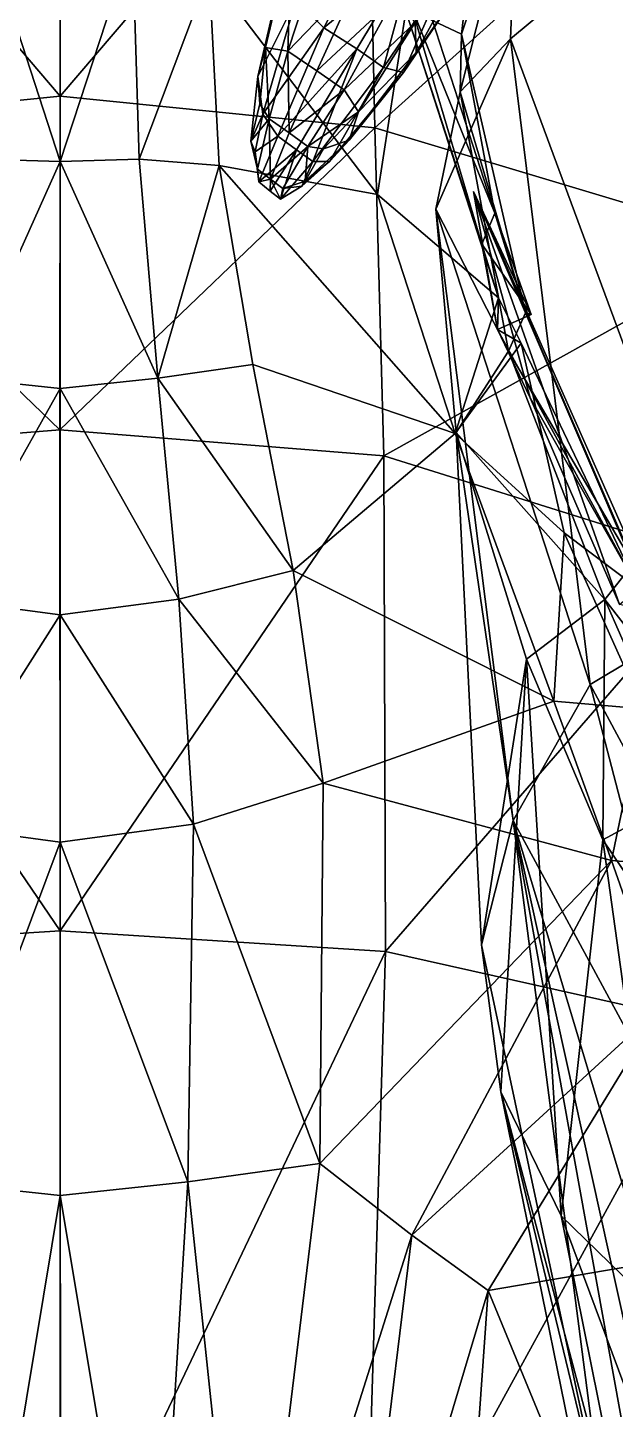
# Model space of a CAD drawing. Extents: x -76 to 76, y -20 to 79.
# Drawn here: x -0.13 to 2.18, y 4.38 to 9.81 of the extents above; entities that cross this region are included whole.
import ezdxf

# ---------------------------------------------------------------- set-up
doc = ezdxf.new("R2010")
doc.units = 0

msp = doc.modelspace()

# ---------------------------------------------------------------- linework, layer by layer
for points in [[(-0.0008, 11.1112, 19.199), (-1.2026, 10.9497, 18.8777), (-0.0008, 9.5394, 19.4693)], [(-0.0008, 11.1112, 19.199), (-0.0008, 9.5394, 19.4693), (1.2037, 10.9497, 18.8777)], [(-1.2026, 10.9497, 18.8777), (-1.2355, 9.4154, 19.1243), (-0.0008, 9.5394, 19.4693)], [(-0.0008, 9.5394, 19.4693), (1.2366, 9.4154, 19.1243), (1.2037, 10.9497, 18.8777)], [(1.2037, 10.9497, 18.8777), (1.2366, 9.4154, 19.1243), (2.5946, 10.6405, 18.3667)], [(1.706, 10.8921, 11.6079), (1.5771, 9.7833, 11.7302), (1.4638, 9.8361, 11.7568)], [(1.706, 10.8921, 11.6079), (1.7976, 10.4504, 11.2618), (1.5771, 9.7833, 11.7302)], [(1.2366, 9.4154, 19.1243), (2.7654, 8.9562, 18.4727), (2.5946, 10.6405, 18.3667)], [(1.7976, 10.4504, 11.2618), (1.5719, 9.5565, 11.5032), (1.5771, 9.7833, 11.7302)], [(1.7976, 10.4504, 11.2618), (1.7704, 9.7642, 10.8782), (1.5719, 9.5565, 11.5032)], [(1.7704, 9.7642, 10.8782), (1.7976, 10.4504, 11.2618), (2.341, 10.2405, 10.7713)], [(1.7704, 9.7642, 10.8782), (2.341, 10.2405, 10.7713), (2.5959, 7.5329, 9.5553)], [(-0.2831, 10.151, 10.9765), (0.0001, 10.1805, 10.9245), (0.0003, 9.2826, 10.8782)], [(0.0001, 10.1805, 10.9245), (0.2838, 10.151, 10.9765), (0.0003, 9.2826, 10.8782)], [(0.8074, 9.73, 0.8939), (0.9087, 10.1631, 1.2038), (0.8798, 10.0642, 0.8962)], [(0.8074, 9.73, 0.8939), (0.8952, 9.7161, 1.009), (0.9087, 10.1631, 1.2038)], [(0.8952, 9.7161, 1.009), (1.0266, 10.1196, 1.3479), (0.9087, 10.1631, 1.2038)], [(1.0368, 9.8076, 0.4941), (0.9268, 9.9149, 0.601), (1.2353, 10.204, 0.5671)], [(1.0368, 9.8076, 0.4941), (1.2353, 10.204, 0.5671), (1.3936, 10.1055, 0.5614)], [(-0.3097, 9.2915, 10.9301), (-0.2831, 10.151, 10.9765), (0.0003, 9.2826, 10.8782)], [(0.2838, 10.151, 10.9765), (0.3107, 9.2915, 10.9301), (0.0003, 9.2826, 10.8782)], [(0.2838, 10.151, 10.9765), (0.5859, 10.0241, 11.118), (0.3107, 9.2915, 10.9301)], [(1.0266, 10.1196, 1.3479), (0.8952, 9.7161, 1.009), (1.1791, 10.0129, 1.3887)], [(1.1662, 9.7254, 0.4971), (1.0368, 9.8076, 0.4941), (1.3936, 10.1055, 0.5614)], [(1.2712, 9.6517, 0.5312), (1.1662, 9.7254, 0.4971), (1.3936, 10.1055, 0.5614)], [(1.5183, 10.0184, 0.614), (1.2712, 9.6517, 0.5312), (1.3936, 10.1055, 0.5614)], [(0.7773, 9.6165, 0.6513), (0.8074, 9.73, 0.8939), (0.8798, 10.0642, 0.8962)], [(0.7773, 9.6165, 0.6513), (0.8798, 10.0642, 0.8962), (0.9268, 9.9149, 0.601)], [(1.3995, 9.7111, 0.9716), (1.595, 10.068, 1.1301), (1.3953, 9.8282, 1.2706)], [(1.595, 10.068, 1.1301), (1.3995, 9.7111, 0.9716), (1.5914, 9.9901, 0.7839)], [(0.5859, 10.0241, 11.118), (0.6251, 9.2662, 11.0708), (0.3107, 9.2915, 10.9301)], [(0.5859, 10.0241, 11.118), (1.2467, 9.1526, 11.5858), (0.6251, 9.2662, 11.0708)], [(0.5859, 10.0241, 11.118), (1.3589, 9.8731, 11.736), (1.2467, 9.1526, 11.5858)], [(0.8952, 9.7161, 1.009), (1.0087, 9.6394, 1.0431), (1.1791, 10.0129, 1.3887)], [(1.312, 9.9223, 1.3863), (1.1791, 10.0129, 1.3887), (1.0087, 9.6394, 1.0431)], [(1.2712, 9.6517, 0.5312), (1.5183, 10.0184, 0.614), (1.3497, 9.6319, 0.6662)], [(1.5183, 10.0184, 0.614), (1.5914, 9.9901, 0.7839), (1.3497, 9.6319, 0.6662)], [(1.3995, 9.7111, 0.9716), (1.3497, 9.6319, 0.6662), (1.5914, 9.9901, 0.7839)], [(0.7962, 9.4691, 0.4214), (0.7773, 9.6165, 0.6513), (0.9268, 9.9149, 0.601)], [(0.7962, 9.4691, 0.4214), (0.9268, 9.9149, 0.601), (1.0368, 9.8076, 0.4941)], [(1.1158, 9.5647, 1.0426), (1.312, 9.9223, 1.3863), (1.0087, 9.6394, 1.0431)], [(1.312, 9.9223, 1.3863), (1.1158, 9.5647, 1.0426), (1.3953, 9.8282, 1.2706)], [(1.3817, 9.8848, 11.8867), (1.6571, 8.9576, 12.2894), (1.3589, 9.8731, 11.736)], [(1.4638, 9.8361, 11.7568), (1.7085, 9.0791, 12.0962), (1.3817, 9.8848, 11.8867)], [(1.7085, 9.0791, 12.0962), (1.6571, 8.9576, 12.2894), (1.3817, 9.8848, 11.8867)], [(1.3589, 9.8731, 11.736), (1.7236, 8.7472, 12.2194), (1.2467, 9.1526, 11.5858)], [(1.6571, 8.9576, 12.2894), (1.7236, 8.7472, 12.2194), (1.3589, 9.8731, 11.736)], [(1.7085, 9.0791, 12.0962), (1.4638, 9.8361, 11.7568), (1.5771, 9.7833, 11.7302)], [(0.855, 9.3816, 0.3444), (0.7962, 9.4691, 0.4214), (1.0368, 9.8076, 0.4941)], [(0.855, 9.3816, 0.3444), (1.0368, 9.8076, 0.4941), (1.1662, 9.7254, 0.4971)], [(1.1158, 9.5647, 1.0426), (1.1729, 9.4781, 0.9499), (1.3953, 9.8282, 1.2706)], [(1.3995, 9.7111, 0.9716), (1.3953, 9.8282, 1.2706), (1.1729, 9.4781, 0.9499)], [(1.8287, 8.6874, 12.3206), (1.5771, 9.7833, 11.7302), (1.5719, 9.5565, 11.5032)], [(1.5771, 9.7833, 11.7302), (1.8287, 8.6874, 12.3206), (1.7085, 9.0791, 12.0962)], [(0.8074, 9.73, 0.8939), (0.7773, 9.6165, 0.6513), (0.785, 9.5094, 0.7172)], [(0.8074, 9.73, 0.8939), (0.785, 9.5094, 0.7172), (0.8212, 9.4497, 0.7454)], [(0.8952, 9.7161, 1.009), (0.8074, 9.73, 0.8939), (0.8212, 9.4497, 0.7454)], [(0.929, 9.3281, 0.3497), (0.855, 9.3816, 0.3444), (1.1662, 9.7254, 0.4971)], [(0.9933, 9.2828, 0.3669), (0.929, 9.3281, 0.3497), (1.1662, 9.7254, 0.4971)], [(1.2712, 9.6517, 0.5312), (0.9933, 9.2828, 0.3669), (1.1662, 9.7254, 0.4971)], [(1.7704, 9.7642, 10.8782), (1.4767, 9.0956, 11.279), (1.5719, 9.5565, 11.5032)], [(1.7704, 9.7642, 10.8782), (2.0828, 7.2264, 9.7403), (1.4767, 9.0956, 11.279)], [(2.0828, 7.2264, 9.7403), (1.7704, 9.7642, 10.8782), (2.5959, 7.5329, 9.5553)], [(0.8952, 9.7161, 1.009), (0.8212, 9.4497, 0.7454), (0.9, 9.3957, 0.7718)], [(1.0087, 9.6394, 1.0431), (0.8952, 9.7161, 1.009), (0.9, 9.3957, 0.7718)], [(1.1363, 9.3662, 0.7074), (1.3995, 9.7111, 0.9716), (1.1729, 9.4781, 0.9499)], [(1.3995, 9.7111, 0.9716), (1.1363, 9.3662, 0.7074), (1.3497, 9.6319, 0.6662)], [(0.7773, 9.6165, 0.6513), (0.7962, 9.4691, 0.4214), (0.7499, 9.3626, 0.5075)], [(0.7773, 9.6165, 0.6513), (0.7499, 9.3626, 0.5075), (0.785, 9.5094, 0.7172)], [(1.1158, 9.5647, 1.0426), (1.0087, 9.6394, 1.0431), (0.9, 9.3957, 0.7718)], [(0.9933, 9.2828, 0.3669), (1.2712, 9.6517, 0.5312), (1.0588, 9.283, 0.4636)], [(1.2712, 9.6517, 0.5312), (1.3497, 9.6319, 0.6662), (1.0588, 9.283, 0.4636)], [(1.1363, 9.3662, 0.7074), (1.0588, 9.283, 0.4636), (1.3497, 9.6319, 0.6662)], [(0.9737, 9.342, 0.7747), (1.1158, 9.5647, 1.0426), (0.9, 9.3957, 0.7718)], [(1.1158, 9.5647, 1.0426), (0.9737, 9.342, 0.7747), (1.1729, 9.4781, 0.9499)], [(-0.0009, 8.2276, 19.5808), (-0.0008, 9.5394, 19.4693), (-1.2355, 9.4154, 19.1243)], [(-0.0008, 9.5394, 19.4693), (-0.0009, 8.2276, 19.5808), (1.2366, 9.4154, 19.1243)], [(0.8212, 9.4497, 0.7454), (0.785, 9.5094, 0.7172), (0.7499, 9.3626, 0.5075)], [(1.7629, 8.5367, 12.2067), (1.5719, 9.5565, 11.5032), (1.4767, 9.0956, 11.279)], [(1.7629, 8.5367, 12.2067), (1.8287, 8.6874, 12.3206), (1.5719, 9.5565, 11.5032)], [(0.7962, 9.4691, 0.4214), (0.7664, 9.3208, 0.3837), (0.7499, 9.3626, 0.5075)], [(0.7962, 9.4691, 0.4214), (0.855, 9.3816, 0.3444), (0.7664, 9.3208, 0.3837)], [(0.9737, 9.342, 0.7747), (1.0348, 9.3329, 0.7608), (1.1729, 9.4781, 0.9499)], [(1.1363, 9.3662, 0.7074), (1.1729, 9.4781, 0.9499), (1.0348, 9.3329, 0.7608)], [(-1.2718, 8.1256, 19.207), (-0.0009, 8.2276, 19.5808), (-1.2355, 9.4154, 19.1243)], [(-0.0009, 8.2276, 19.5808), (1.2728, 8.1256, 19.207), (1.2366, 9.4154, 19.1243)], [(0.776, 9.2519, 0.4723), (0.8212, 9.4497, 0.7454), (0.7499, 9.3626, 0.5075)], [(0.776, 9.2519, 0.4723), (0.8273, 9.2135, 0.4872), (0.8212, 9.4497, 0.7454)], [(0.8273, 9.2135, 0.4872), (0.9, 9.3957, 0.7718), (0.8212, 9.4497, 0.7454)], [(1.2366, 9.4154, 19.1243), (1.2728, 8.1256, 19.207), (2.7654, 8.9562, 18.4727)], [(0.776, 9.2519, 0.4723), (0.7499, 9.3626, 0.5075), (0.7664, 9.3208, 0.3837)], [(0.855, 9.3816, 0.3444), (0.7804, 9.2025, 0.3015), (0.7664, 9.3208, 0.3837)], [(0.855, 9.3816, 0.3444), (0.929, 9.3281, 0.3497), (0.7804, 9.2025, 0.3015)], [(0.9737, 9.342, 0.7747), (0.9, 9.3957, 0.7718), (0.8273, 9.2135, 0.4872)], [(0.8751, 9.1766, 0.4935), (0.9737, 9.342, 0.7747), (0.8273, 9.2135, 0.4872)], [(0.8751, 9.1766, 0.4935), (0.9634, 9.2058, 0.5479), (0.9737, 9.342, 0.7747)], [(1.1363, 9.3662, 0.7074), (0.9634, 9.2058, 0.5479), (1.0588, 9.283, 0.4636)], [(0.9634, 9.2058, 0.5479), (1.1363, 9.3662, 0.7074), (1.0348, 9.3329, 0.7608)], [(0.9634, 9.2058, 0.5479), (1.0348, 9.3329, 0.7608), (0.9737, 9.342, 0.7747)], [(-0.3826, 8.4309, 10.961), (-0.3097, 9.2915, 10.9301), (0.0003, 9.2826, 10.8782)], [(0.3107, 9.2915, 10.9301), (0.3836, 8.4309, 10.961), (0.0003, 9.2826, 10.8782)], [(0.3836, 8.4309, 10.961), (0.3107, 9.2915, 10.9301), (0.6251, 9.2662, 11.0708)], [(0.7804, 9.2025, 0.3015), (0.776, 9.2519, 0.4723), (0.7664, 9.3208, 0.3837)], [(0.929, 9.3281, 0.3497), (0.8254, 9.1665, 0.3072), (0.7804, 9.2025, 0.3015)], [(0.8662, 9.1348, 0.3179), (0.8254, 9.1665, 0.3072), (0.929, 9.3281, 0.3497)], [(0.9933, 9.2828, 0.3669), (0.8662, 9.1348, 0.3179), (0.929, 9.3281, 0.3497)], [(0.0003, 8.3907, 10.9031), (-0.3826, 8.4309, 10.961), (0.0003, 9.2826, 10.8782)], [(0.3836, 8.4309, 10.961), (0.0003, 8.3907, 10.9031), (0.0003, 9.2826, 10.8782)], [(0.7572, 8.4839, 11.1261), (0.3836, 8.4309, 10.961), (0.6251, 9.2662, 11.0708)], [(1.2467, 9.1526, 11.5858), (1.5528, 8.2128, 11.8815), (0.6251, 9.2662, 11.0708)], [(0.7572, 8.4839, 11.1261), (0.6251, 9.2662, 11.0708), (1.5528, 8.2128, 11.8815)], [(0.776, 9.2519, 0.4723), (0.7804, 9.2025, 0.3015), (0.8273, 9.2135, 0.4872)], [(0.8662, 9.1348, 0.3179), (0.9933, 9.2828, 0.3669), (0.9499, 9.1854, 0.4166)], [(0.9933, 9.2828, 0.3669), (1.0588, 9.283, 0.4636), (0.9499, 9.1854, 0.4166)], [(0.9634, 9.2058, 0.5479), (0.9499, 9.1854, 0.4166), (1.0588, 9.283, 0.4636)], [(0.7804, 9.2025, 0.3015), (0.8254, 9.1665, 0.3072), (0.8273, 9.2135, 0.4872)], [(0.8273, 9.2135, 0.4872), (0.8254, 9.1665, 0.3072), (0.8662, 9.1348, 0.3179)], [(0.8751, 9.1766, 0.4935), (0.8273, 9.2135, 0.4872), (0.8662, 9.1348, 0.3179)], [(0.8751, 9.1766, 0.4935), (0.8662, 9.1348, 0.3179), (0.9499, 9.1854, 0.4166)], [(0.9634, 9.2058, 0.5479), (0.8751, 9.1766, 0.4935), (0.9499, 9.1854, 0.4166)], [(1.5528, 8.2128, 11.8815), (1.2467, 9.1526, 11.5858), (1.7236, 8.7472, 12.2194)], [(1.8515, 8.6817, 12.3331), (1.8287, 8.6874, 12.3206), (1.6249, 9.1646, 11.9979)], [(1.847, 8.353, 12.6069), (1.6249, 9.1646, 11.9979), (2.1983, 7.5408, 13.1288)], [(1.8515, 8.6817, 12.3331), (1.6249, 9.1646, 11.9979), (1.7187, 8.6219, 12.4173)], [(1.6249, 9.1646, 11.9979), (1.8287, 8.6874, 12.3206), (2.2611, 7.6772, 13.0671)], [(2.3604, 7.5054, 13.1406), (1.6249, 9.1646, 11.9979), (2.2935, 7.6145, 13.0578)], [(1.6249, 9.1646, 11.9979), (2.2611, 7.6772, 13.0671), (2.2935, 7.6145, 13.0578)], [(1.6249, 9.1646, 11.9979), (2.3604, 7.5054, 13.1406), (2.1983, 7.5408, 13.1288)], [(1.6249, 9.1646, 11.9979), (1.847, 8.353, 12.6069), (1.7187, 8.6219, 12.4173)], [(1.5562, 8.2178, 12.025), (1.7629, 8.5367, 12.2067), (1.4767, 9.0956, 11.279)], [(1.5562, 8.2178, 12.025), (1.4767, 9.0956, 11.279), (1.7812, 6.6925, 10.0868)], [(2.0828, 7.2264, 9.7403), (1.7812, 6.6925, 10.0868), (1.4767, 9.0956, 11.279)], [(1.6571, 8.9576, 12.2894), (1.7085, 9.0791, 12.0962), (1.8515, 8.6817, 12.3331)], [(1.8287, 8.6874, 12.3206), (1.8515, 8.6817, 12.3331), (1.7085, 9.0791, 12.0962)], [(1.2728, 8.1256, 19.207), (2.6062, 7.708, 18.5685), (2.7654, 8.9562, 18.4727)], [(1.7236, 8.7472, 12.2194), (1.6571, 8.9576, 12.2894), (1.7187, 8.6219, 12.4173)], [(1.7187, 8.6219, 12.4173), (1.6571, 8.9576, 12.2894), (1.8515, 8.6817, 12.3331)], [(1.8121, 8.5679, 12.3158), (1.5528, 8.2128, 11.8815), (1.7236, 8.7472, 12.2194)], [(1.8121, 8.5679, 12.3158), (1.7236, 8.7472, 12.2194), (1.7187, 8.6219, 12.4173)], [(1.8287, 8.6874, 12.3206), (1.7629, 8.5367, 12.2067), (2.2518, 7.7006, 13.1042)], [(1.8287, 8.6874, 12.3206), (2.2518, 7.7006, 13.1042), (2.2611, 7.6772, 13.0671)], [(1.7187, 8.6219, 12.4173), (1.847, 8.353, 12.6069), (2.274, 7.6029, 12.9955)], [(1.8121, 8.5679, 12.3158), (1.7187, 8.6219, 12.4173), (2.274, 7.6029, 12.9955)], [(1.9818, 7.8226, 12.4494), (1.5528, 8.2128, 11.8815), (1.8121, 8.5679, 12.3158)], [(1.7629, 8.5367, 12.2067), (1.5562, 8.2178, 12.025), (2.1406, 7.5613, 13.0662)], [(1.7629, 8.5367, 12.2067), (2.1406, 7.5613, 13.0662), (2.2518, 7.7006, 13.1042)], [(1.9818, 7.8226, 12.4494), (1.8121, 8.5679, 12.3158), (2.274, 7.6029, 12.9955)], [(0.3836, 8.4309, 10.961), (0.7572, 8.4839, 11.1261), (0.9157, 7.6753, 11.2156)], [(0.7572, 8.4839, 11.1261), (1.5528, 8.2128, 11.8815), (0.9157, 7.6753, 11.2156)], [(-0.3826, 8.4309, 10.961), (0.0003, 8.3907, 10.9031), (-0.4659, 7.5621, 11.0079)], [(0.3836, 8.4309, 10.961), (0.4668, 7.5621, 11.0079), (0.0003, 8.3907, 10.9031)], [(0.4668, 7.5621, 11.0079), (0.3836, 8.4309, 10.961), (0.9157, 7.6753, 11.2156)], [(0.0003, 8.3907, 10.9031), (0.0003, 7.5002, 10.9361), (-0.4659, 7.5621, 11.0079)], [(0.4668, 7.5621, 11.0079), (0.0003, 7.5002, 10.9361), (0.0003, 8.3907, 10.9031)], [(2.274, 7.6029, 12.9955), (1.847, 8.353, 12.6069), (2.1983, 7.5408, 13.1288)], [(-0.0009, 8.2276, 19.5808), (-1.2718, 8.1256, 19.207), (-0.0003, 6.2584, 19.5569)], [(-0.0009, 8.2276, 19.5808), (-0.0003, 6.2584, 19.5569), (1.2728, 8.1256, 19.207)], [(0.9157, 7.6753, 11.2156), (1.5528, 8.2128, 11.8815), (1.9406, 7.1607, 12.1772)], [(1.5528, 8.2128, 11.8815), (1.9818, 7.8226, 12.4494), (1.9406, 7.1607, 12.1772)], [(1.5562, 8.2178, 12.025), (1.8335, 7.3264, 12.8777), (2.1406, 7.5613, 13.0662)], [(1.5562, 8.2178, 12.025), (1.6567, 6.2032, 10.8433), (1.8335, 7.3264, 12.8777)], [(1.6567, 6.2032, 10.8433), (1.5562, 8.2178, 12.025), (1.7812, 6.6925, 10.0868)], [(-1.2718, 8.1256, 19.207), (-1.2772, 6.1767, 19.1621), (-0.0003, 6.2584, 19.5569)], [(-0.0003, 6.2584, 19.5569), (1.2784, 6.1767, 19.1621), (1.2728, 8.1256, 19.207)], [(1.2728, 8.1256, 19.207), (1.2784, 6.1767, 19.1621), (2.6062, 7.708, 18.5685)], [(1.9406, 7.1607, 12.1772), (1.9818, 7.8226, 12.4494), (2.2917, 7.1311, 12.7179)], [(2.2917, 7.1311, 12.7179), (1.9818, 7.8226, 12.4494), (2.274, 7.6029, 12.9955)], [(0.4668, 7.5621, 11.0079), (0.9157, 7.6753, 11.2156), (1.0339, 6.8384, 11.2708)], [(1.0339, 6.8384, 11.2708), (0.9157, 7.6753, 11.2156), (1.9406, 7.1607, 12.1772)], [(1.2784, 6.1767, 19.1621), (2.5482, 5.8935, 18.5525), (2.6062, 7.708, 18.5685)], [(2.6371, 6.9187, 13.8061), (2.2518, 7.7006, 13.1042), (2.1406, 7.5613, 13.0662)], [(-0.5236, 6.6783, 11.0089), (-0.4659, 7.5621, 11.0079), (0.0003, 7.5002, 10.9361)], [(0.4668, 7.5621, 11.0079), (0.5244, 6.6783, 11.0089), (0.0003, 7.5002, 10.9361)], [(0.5244, 6.6783, 11.0089), (0.4668, 7.5621, 11.0079), (1.0339, 6.8384, 11.2708)], [(1.8335, 7.3264, 12.8777), (2.1337, 6.6167, 13.5988), (2.1406, 7.5613, 13.0662)], [(2.1337, 6.6167, 13.5988), (2.4753, 6.8008, 13.7756), (2.1406, 7.5613, 13.0662)], [(2.4753, 6.8008, 13.7756), (2.6371, 6.9187, 13.8061), (2.1406, 7.5613, 13.0662)], [(0.0003, 6.6064, 10.9142), (-0.5236, 6.6783, 11.0089), (0.0003, 7.5002, 10.9361)], [(0.5244, 6.6783, 11.0089), (0.0003, 6.6064, 10.9142), (0.0003, 7.5002, 10.9361)], [(2.0828, 7.2264, 9.7403), (2.5959, 7.5329, 9.5553), (3.0254, 5.4718, 8.575)], [(1.6567, 6.2032, 10.8433), (1.7323, 5.625, 11.5843), (1.8335, 7.3264, 12.8777)], [(1.8335, 7.3264, 12.8777), (1.7323, 5.625, 11.5843), (1.97, 5.1388, 12.2678)], [(2.1337, 6.6167, 13.5988), (1.8335, 7.3264, 12.8777), (1.97, 5.1388, 12.2678)], [(2.0828, 7.2264, 9.7403), (2.6327, 5.116, 8.5052), (1.7812, 6.6925, 10.0868)], [(2.6327, 5.116, 8.5052), (2.0828, 7.2264, 9.7403), (3.0254, 5.4718, 8.575)], [(1.0339, 6.8384, 11.2708), (1.9406, 7.1607, 12.1772), (2.1666, 6.5352, 12.348)], [(2.1666, 6.5352, 12.348), (1.9406, 7.1607, 12.1772), (2.2917, 7.1311, 12.7179)], [(2.2917, 7.1311, 12.7179), (2.5636, 6.5009, 12.9041), (2.1666, 6.5352, 12.348)], [(0.5244, 6.6783, 11.0089), (1.0339, 6.8384, 11.2708), (1.02, 5.3444, 11.1183)], [(1.02, 5.3444, 11.1183), (1.0339, 6.8384, 11.2708), (2.1666, 6.5352, 12.348)], [(2.1337, 6.6167, 13.5988), (2.5189, 6.0444, 14.2115), (2.4753, 6.8008, 13.7756)], [(2.1355, 3.9581, 9.5258), (1.6567, 6.2032, 10.8433), (1.7812, 6.6925, 10.0868)], [(2.6327, 5.116, 8.5052), (2.3942, 4.6503, 8.4079), (1.7812, 6.6925, 10.0868)], [(2.3644, 4.0573, 8.3475), (2.2427, 4.1345, 8.9356), (1.7812, 6.6925, 10.0868)], [(2.2427, 4.1345, 8.9356), (2.1355, 3.9581, 9.5258), (1.7812, 6.6925, 10.0868)], [(2.3942, 4.6503, 8.4079), (2.3644, 4.0573, 8.3475), (1.7812, 6.6925, 10.0868)], [(-0.5236, 6.6783, 11.0089), (0.0003, 6.6064, 10.9142), (-0.5009, 5.2724, 10.8445)], [(0.5244, 6.6783, 11.0089), (0.502, 5.2724, 10.8445), (0.0003, 6.6064, 10.9142)], [(0.502, 5.2724, 10.8445), (0.5244, 6.6783, 11.0089), (1.02, 5.3444, 11.1183)], [(0.0003, 6.6064, 10.9142), (0.0004, 5.2182, 10.7381), (-0.5009, 5.2724, 10.8445)], [(0.502, 5.2724, 10.8445), (0.0004, 5.2182, 10.7381), (0.0003, 6.6064, 10.9142)], [(2.1337, 6.6167, 13.5988), (1.97, 5.1388, 12.2678), (2.3968, 4.7232, 12.8862)], [(2.5189, 6.0444, 14.2115), (2.1337, 6.6167, 13.5988), (2.3968, 4.7232, 12.8862)], [(1.382, 5.0626, 11.3613), (1.02, 5.3444, 11.1183), (2.1666, 6.5352, 12.348)], [(2.3678, 5.9652, 12.5245), (1.382, 5.0626, 11.3613), (2.1666, 6.5352, 12.348)], [(2.5636, 6.5009, 12.9041), (2.3678, 5.9652, 12.5245), (2.1666, 6.5352, 12.348)], [(-0.0003, 6.2584, 19.5569), (-1.2772, 6.1767, 19.1621), (0.0007, 3.4891, 19.3254)], [(-0.0003, 6.2584, 19.5569), (0.0007, 3.4891, 19.3254), (1.2784, 6.1767, 19.1621)], [(1.6567, 6.2032, 10.8433), (2.1355, 3.9581, 9.5258), (1.7323, 5.625, 11.5843)], [(-1.2772, 6.1767, 19.1621), (-1.1934, 3.4221, 18.9351), (0.0007, 3.4891, 19.3254)], [(0.0007, 3.4891, 19.3254), (1.195, 3.4221, 18.9351), (1.2784, 6.1767, 19.1621)], [(1.2784, 6.1767, 19.1621), (1.195, 3.4221, 18.9351), (2.5482, 5.8935, 18.5525)], [(1.382, 5.0626, 11.3613), (2.3678, 5.9652, 12.5245), (1.6825, 4.8445, 11.6064)], [(2.4979, 4.9832, 12.4921), (1.6825, 4.8445, 11.6064), (2.3678, 5.9652, 12.5245)], [(1.195, 3.4221, 18.9351), (2.4772, 3.2351, 18.3072), (2.5482, 5.8935, 18.5525)], [(2.3226, 3.3855, 10.686), (1.97, 5.1388, 12.2678), (1.7323, 5.625, 11.5843)], [(2.1355, 3.9581, 9.5258), (2.1323, 3.6633, 10.1115), (1.7323, 5.625, 11.5843)], [(2.1323, 3.6633, 10.1115), (2.3226, 3.3855, 10.686), (1.7323, 5.625, 11.5843)], [(0.502, 5.2724, 10.8445), (1.02, 5.3444, 11.1183), (0.739, 3.0254, 10.5216)], [(1.02, 5.3444, 11.1183), (1.382, 5.0626, 11.3613), (0.739, 3.0254, 10.5216)], [(-0.5009, 5.2724, 10.8445), (0.0004, 5.2182, 10.7381), (-0.3643, 3.0262, 10.3387)], [(0.502, 5.2724, 10.8445), (0.3659, 3.0262, 10.3387), (0.0004, 5.2182, 10.7381)], [(0.3659, 3.0262, 10.3387), (0.502, 5.2724, 10.8445), (0.739, 3.0254, 10.5216)], [(0.0004, 5.2182, 10.7381), (0.0008, 3.0173, 10.2578), (-0.3643, 3.0262, 10.3387)], [(0.3659, 3.0262, 10.3387), (0.0008, 3.0173, 10.2578), (0.0004, 5.2182, 10.7381)], [(2.3226, 3.3855, 10.686), (2.7084, 3.1532, 11.2307), (1.97, 5.1388, 12.2678)], [(2.7084, 3.1532, 11.2307), (2.3968, 4.7232, 12.8862), (1.97, 5.1388, 12.2678)], [(1.382, 5.0626, 11.3613), (1.1281, 2.9872, 10.7471), (0.739, 3.0254, 10.5216)], [(1.382, 5.0626, 11.3613), (1.6825, 4.8445, 11.6064), (1.1281, 2.9872, 10.7471)], [(1.6825, 4.8445, 11.6064), (2.4979, 4.9832, 12.4921), (2.4484, 2.9825, 11.8935)], [(1.6825, 4.8445, 11.6064), (1.5488, 2.9558, 11.0502), (1.1281, 2.9872, 10.7471)], [(1.5488, 2.9558, 11.0502), (1.6825, 4.8445, 11.6064), (2.4484, 2.9825, 11.8935)]]:
    msp.add_3dface(points)

doc.saveas('drawing.dxf')
